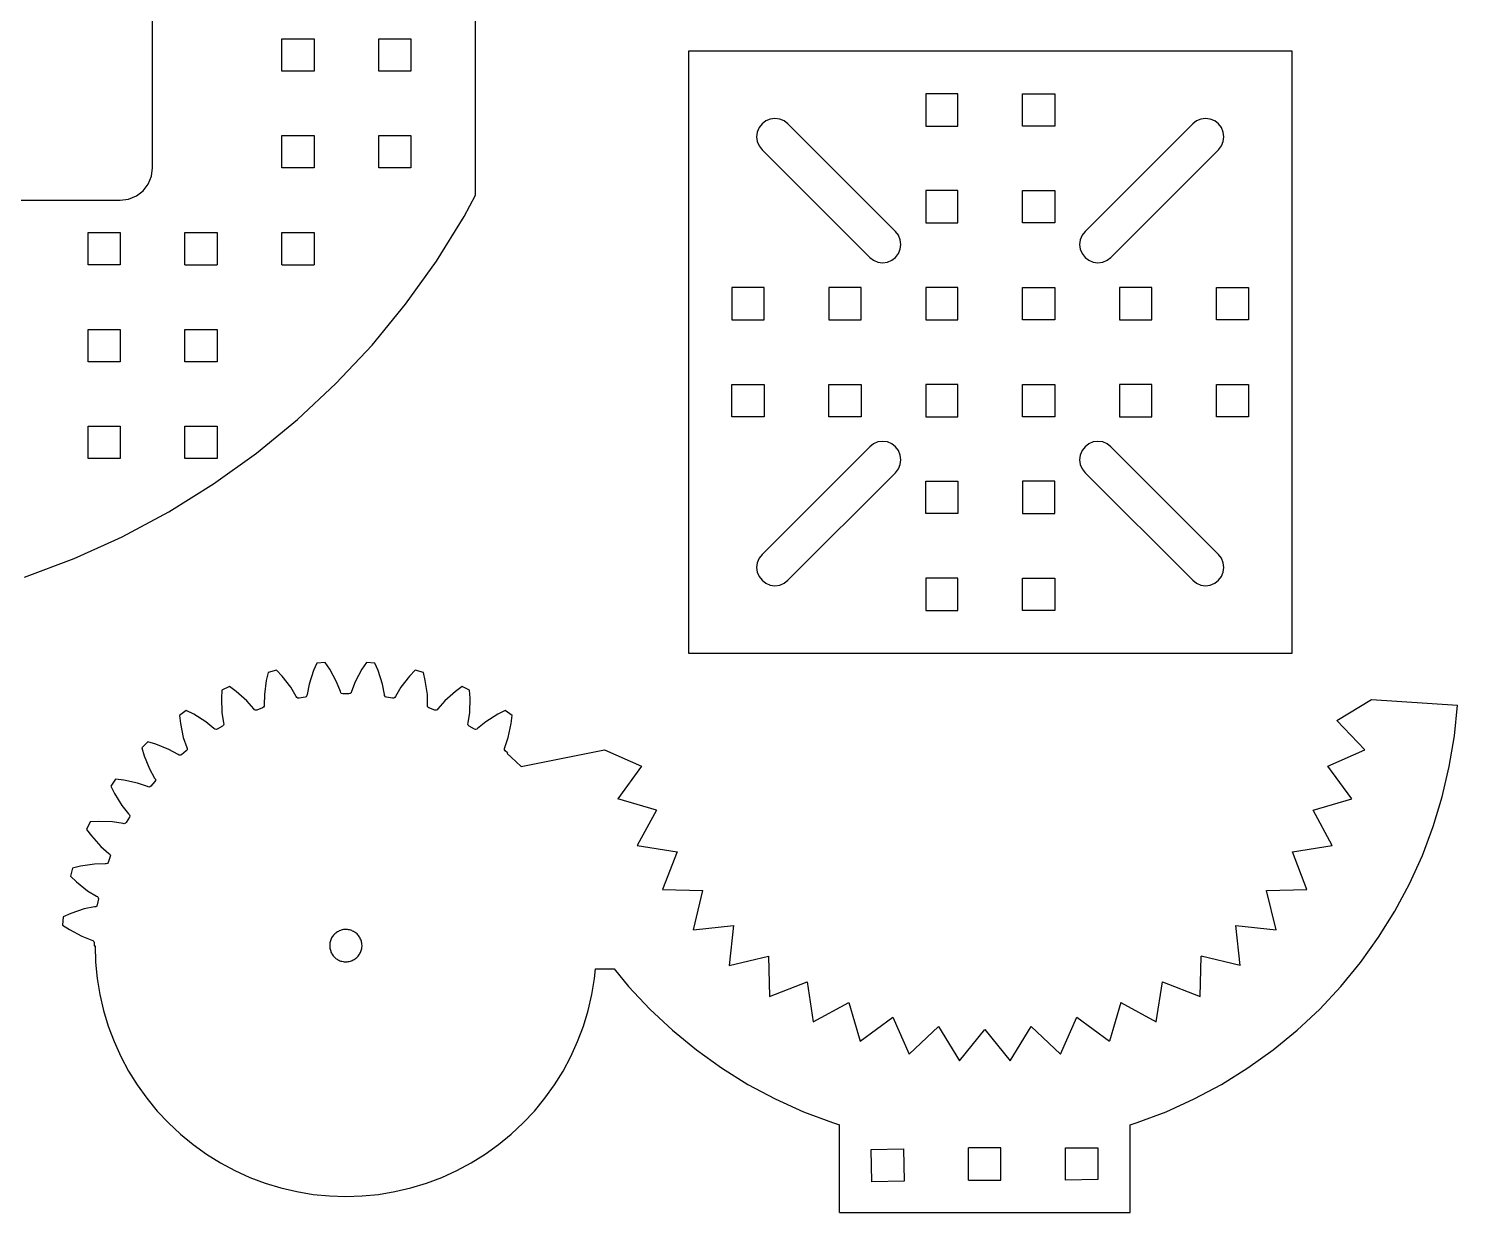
# Model space of a CAD drawing. Header units: millimetres. Extents: x -147 to 367, y -144 to 70.
# Drawn here: x 231.3 to 364, y -135.4 to -25.5 of the extents above; entities that cross this region are included whole.
import ezdxf

# ---------------------------------------------------------------- set-up
doc = ezdxf.new("R2010")
doc.units = ezdxf.units.MM
doc.linetypes.add('K5LT32768', pattern=[0])
doc.layers.add('lower_pad', color=7, linetype='Continuous')

# ---------------------------------------------------------------- blocks, each defined once
blk = doc.blocks.new('U0')
at = {"layer": 'lower_pad', "color": 7, "linetype": 'K5LT32768'}
for p, q in [((272.8, -40.94), (272.8, 30.14)), ((242.8, -38.4), (242.8, 15.6)), ((254.8, -26.4), (257.8, -26.4)), ((254.8, -29.4), (254.8, -26.4)), ((257.8, -26.4), (257.8, -29.4)), ((263.8, -26.4), (266.8, -26.4)), ((263.8, -29.4), (263.8, -26.4)), ((266.8, -26.4), (266.8, -29.4)), ((257.8, -29.4), (254.8, -29.4)), ((266.8, -29.4), (263.8, -29.4)), ((254.8, -38.4), (254.8, -35.4)), ((254.8, -35.4), (257.8, -35.4)), ((257.8, -35.4), (257.8, -38.4)), ((263.8, -35.4), (266.8, -35.4)), ((263.8, -38.4), (263.8, -35.4)), ((266.8, -35.4), (266.8, -38.4)), ((242.69, -39.17), (242.8, -38.4)), ((257.8, -38.4), (254.8, -38.4)), ((266.8, -38.4), (263.8, -38.4)), ((242.39, -39.9), (242.69, -39.17)), ((240.57, -41.29), (241.3, -40.99)), ((241.3, -40.99), (241.92, -40.52)), ((241.92, -40.52), (242.39, -39.9)), ((271.75, -42.9), (272.8, -40.94)), ((173.8, -41.4), (239.8, -41.4)), ((239.8, -41.4), (240.57, -41.29)), ((269.16, -47.06), (271.75, -42.9)), ((236.8, -44.4), (239.8, -44.4)), ((236.8, -47.4), (236.8, -44.4)), ((239.8, -44.4), (239.8, -47.4)), ((245.8, -44.4), (248.8, -44.4)), ((245.8, -47.4), (245.8, -44.4)), ((248.8, -44.4), (248.8, -47.4)), ((254.8, -44.4), (257.8, -44.4)), ((254.8, -47.4), (254.8, -44.4)), ((257.8, -44.4), (257.8, -47.4)), ((239.8, -47.4), (236.8, -47.4)), ((245.8, -47.4), (248.8, -47.4)), ((254.8, -47.4), (257.8, -47.4)), ((266.3, -51.05), (269.16, -47.06)), ((263.18, -54.85), (266.3, -51.05)), ((236.8, -53.4), (239.8, -53.4)), ((236.8, -56.4), (236.8, -53.4)), ((239.8, -53.4), (239.8, -56.4)), ((245.8, -53.4), (248.8, -53.4)), ((245.8, -56.4), (245.8, -53.4)), ((248.8, -53.4), (248.8, -56.4)), ((259.83, -58.43), (263.18, -54.85)), ((239.8, -56.4), (236.8, -56.4)), ((248.8, -56.4), (245.8, -56.4)), ((256.25, -61.78), (259.83, -58.43)), ((252.45, -64.9), (256.25, -61.78)), ((236.8, -62.4), (239.8, -62.4)), ((236.8, -65.4), (236.8, -62.4)), ((239.8, -62.4), (239.8, -65.4)), ((245.8, -62.4), (248.8, -62.4)), ((245.8, -65.4), (245.8, -62.4)), ((248.8, -62.4), (248.8, -65.4)), ((248.46, -67.76), (252.45, -64.9)), ((239.8, -65.4), (236.8, -65.4)), ((248.8, -65.4), (245.8, -65.4)), ((244.3, -70.35), (248.46, -67.76)), ((239.97, -72.66), (244.3, -70.35)), ((235.5, -74.69), (239.3, -72.97)), ((239.3, -72.97), (239.97, -72.66)), ((230.9, -76.42), (235.5, -74.69))]:
    blk.add_line(p, q, dxfattribs=at)
blk = doc.blocks.new('U5')
at = {"layer": 'lower_pad', "color": 7, "linetype": 'K5LT32768'}
for p, q in [((258.06, -84.4), (257.76, -85.1)), ((258.84, -84.33), (258.06, -84.4)), ((259.26, -84.97), (258.84, -84.33)), ((262.66, -84.33), (262.24, -84.97)), ((263.44, -84.4), (262.66, -84.33)), ((263.74, -85.1), (263.44, -84.4)), ((253.36, -86.01), (253.18, -87.31)), ((253.54, -85.26), (253.36, -86.01)), ((254.3, -85.06), (253.54, -85.26)), ((254.82, -85.62), (254.3, -85.06)), ((255.64, -86.65), (254.82, -85.62)), ((257.76, -85.1), (257.34, -86.35)), ((259.88, -86.13), (259.26, -84.97)), ((260.24, -87.04), (259.88, -86.13)), ((261.61, -86.13), (261.26, -87.04)), ((262.24, -84.97), (261.61, -86.13)), ((264.15, -86.35), (263.74, -85.1)), ((266.67, -85.62), (265.86, -86.65)), ((267.2, -85.06), (266.67, -85.62)), ((267.95, -85.26), (267.2, -85.06)), ((268.13, -86.01), (267.95, -85.26)), ((268.32, -87.31), (268.13, -86.01)), ((249.24, -86.9), (249.2, -87.66)), ((249.95, -86.57), (249.24, -86.9)), ((250.56, -87.03), (249.95, -86.57)), ((251.55, -87.9), (250.56, -87.03)), ((253.18, -87.31), (253.15, -88.29)), ((256.14, -87.49), (255.64, -86.65)), ((256.19, -87.59), (256.14, -87.49)), ((256.29, -87.65), (256.19, -87.59)), ((256.97, -87.56), (256.4, -87.66)), ((257.07, -87.52), (256.97, -87.56)), ((257.14, -87.42), (257.07, -87.52)), ((257.15, -87.31), (257.14, -87.42)), ((257.34, -86.35), (257.15, -87.31)), ((260.27, -87.15), (260.24, -87.04)), ((260.35, -87.23), (260.27, -87.15)), ((260.46, -87.26), (260.35, -87.23)), ((261.04, -87.26), (260.46, -87.26)), ((261.15, -87.23), (261.04, -87.26)), ((261.23, -87.15), (261.15, -87.23)), ((261.26, -87.04), (261.23, -87.15)), ((264.34, -87.31), (264.15, -86.35)), ((264.35, -87.42), (264.34, -87.31)), ((264.42, -87.52), (264.35, -87.42)), ((264.52, -87.56), (264.42, -87.52)), ((265.09, -87.66), (264.52, -87.56)), ((265.3, -87.59), (265.21, -87.65)), ((265.35, -87.49), (265.3, -87.59)), ((265.86, -86.65), (265.35, -87.49)), ((268.34, -88.29), (268.32, -87.31)), ((270.93, -87.03), (269.95, -87.9)), ((271.54, -86.57), (270.93, -87.03)), ((272.25, -86.9), (271.54, -86.57)), ((272.3, -87.66), (272.25, -86.9)), ((245.93, -88.81), (245.29, -89.26)), ((246.62, -89.15), (245.93, -88.81)), ((249.2, -87.66), (249.24, -88.98)), ((252.19, -88.64), (251.55, -87.9)), ((252.26, -88.73), (252.19, -88.64)), ((252.36, -88.78), (252.26, -88.73)), ((252.47, -88.77), (252.36, -88.78)), ((253.02, -88.57), (252.47, -88.77)), ((253.11, -88.5), (253.02, -88.57)), ((253.16, -88.4), (253.11, -88.5)), ((253.15, -88.29), (253.16, -88.4)), ((256.4, -87.66), (256.29, -87.65)), ((265.21, -87.65), (265.09, -87.66)), ((268.33, -88.4), (268.34, -88.29)), ((268.38, -88.5), (268.33, -88.4)), ((268.47, -88.57), (268.38, -88.5)), ((269.02, -88.77), (268.47, -88.57)), ((269.13, -88.78), (269.02, -88.77)), ((269.23, -88.73), (269.13, -88.78)), ((269.3, -88.64), (269.23, -88.73)), ((269.95, -87.9), (269.3, -88.64)), ((272.26, -88.98), (272.3, -87.66)), ((275.56, -88.81), (274.88, -89.15)), ((276.2, -89.26), (275.56, -88.81)), ((352.81, -89.74), (356.02, -87.78)), ((356.02, -87.78), (364, -88.31)), ((363.72, -91.17), (364, -88.31)), ((245.29, -89.26), (245.38, -90.02)), ((245.38, -90.02), (245.65, -91.31)), ((247.74, -89.85), (246.62, -89.15)), ((248.5, -90.46), (247.74, -89.85)), ((249.3, -90.25), (248.8, -90.54)), ((249.24, -88.98), (249.39, -89.95)), ((249.38, -90.17), (249.3, -90.25)), ((249.41, -90.06), (249.38, -90.17)), ((249.39, -89.95), (249.41, -90.06)), ((272.08, -90.06), (272.11, -89.95)), ((272.11, -90.17), (272.08, -90.06)), ((272.11, -89.95), (272.26, -88.98)), ((272.19, -90.25), (272.11, -90.17)), ((272.69, -90.54), (272.19, -90.25)), ((273.76, -89.85), (272.99, -90.46)), ((274.88, -89.15), (273.76, -89.85)), ((275.84, -91.31), (276.11, -90.02)), ((276.11, -90.02), (276.2, -89.26)), ((355.41, -92.45), (352.81, -89.74)), ((245.65, -91.31), (245.97, -92.24)), ((248.58, -90.54), (248.5, -90.46)), ((248.69, -90.57), (248.58, -90.54)), ((248.8, -90.54), (248.69, -90.57)), ((272.8, -90.57), (272.69, -90.54)), ((272.91, -90.54), (272.8, -90.57)), ((272.99, -90.46), (272.91, -90.54)), ((275.53, -92.24), (275.84, -91.31)), ((363.25, -94.01), (363.72, -91.17)), ((242.37, -91.71), (241.81, -92.27)), ((241.81, -92.27), (242.03, -93)), ((243.1, -91.93), (242.37, -91.71)), ((244.32, -92.42), (243.1, -91.93)), ((245.18, -92.89), (244.32, -92.42)), ((245.28, -92.96), (245.18, -92.89)), ((245.93, -92.54), (245.49, -92.92)), ((246, -92.45), (245.93, -92.54)), ((245.97, -92.24), (246.01, -92.34)), ((246.01, -92.34), (246, -92.45)), ((275.48, -92.34), (275.53, -92.24)), ((275.49, -92.45), (275.48, -92.34)), ((275.56, -92.54), (275.49, -92.45)), ((275.78, -92.73), (275.56, -92.54)), ((275.78, -92.73), (275.72, -92.81)), ((276.11, -93.13), (275.72, -92.81)), ((277.03, -93.99), (284.79, -92.45)), ((284.79, -92.45), (288.22, -93.97)), ((351.97, -93.97), (355.41, -92.45)), ((242.03, -93), (242.52, -94.22)), ((242.52, -94.22), (242.99, -95.08)), ((245.39, -92.96), (245.28, -92.96)), ((245.49, -92.92), (245.39, -92.96)), ((277.03, -93.99), (276.11, -93.13)), ((288.22, -93.97), (286.01, -97)), ((354.19, -97), (351.97, -93.97)), ((362.6, -96.82), (363.25, -94.01)), ((239.36, -95.19), (238.91, -95.83)), ((240.12, -95.28), (239.36, -95.19)), ((241.41, -95.55), (240.12, -95.28)), ((242.34, -95.87), (241.41, -95.55)), ((243.02, -95.39), (242.64, -95.83)), ((242.99, -95.08), (243.06, -95.18)), ((243.06, -95.29), (243.02, -95.39)), ((243.06, -95.18), (243.06, -95.29)), ((238.91, -95.83), (239.25, -96.52)), ((239.25, -96.52), (239.95, -97.64)), ((242.44, -95.91), (242.34, -95.87)), ((242.55, -95.9), (242.44, -95.91)), ((242.64, -95.83), (242.55, -95.9)), ((361.76, -99.57), (362.6, -96.82)), ((239.95, -97.64), (240.56, -98.4)), ((289.61, -98.06), (286.01, -97)), ((289.61, -98.06), (287.81, -101.35)), ((350.59, -98.06), (354.19, -97)), ((352.38, -101.35), (350.59, -98.06)), ((237, -99.14), (236.67, -99.85)), ((237.76, -99.1), (237, -99.14)), ((239.08, -99.14), (237.76, -99.1)), ((240.05, -99.29), (239.08, -99.14)), ((240.16, -99.32), (240.05, -99.29)), ((240.27, -99.28), (240.16, -99.32)), ((240.35, -99.2), (240.27, -99.28)), ((240.64, -98.7), (240.35, -99.2)), ((240.56, -98.4), (240.64, -98.48)), ((240.64, -98.48), (240.67, -98.59)), ((240.67, -98.59), (240.64, -98.7)), ((236.67, -99.85), (237.13, -100.46)), ((237.13, -100.46), (238, -101.45)), ((360.75, -102.27), (361.76, -99.57)), ((238, -101.45), (238.74, -102.09)), ((238.74, -102.09), (238.83, -102.16)), ((238.83, -102.16), (238.88, -102.26)), ((287.81, -101.35), (291.52, -101.93)), ((291.52, -101.93), (290.16, -105.43)), ((348.68, -101.93), (352.38, -101.35)), ((350.03, -105.43), (348.68, -101.93)), ((235.36, -103.44), (235.16, -104.2)), ((236.11, -103.26), (235.36, -103.44)), ((237.41, -103.08), (236.11, -103.26)), ((238.39, -103.05), (237.41, -103.08)), ((238.5, -103.06), (238.39, -103.05)), ((238.6, -103.01), (238.5, -103.06)), ((238.67, -102.92), (238.6, -103.01)), ((238.87, -102.37), (238.67, -102.92)), ((238.88, -102.26), (238.87, -102.37)), ((359.56, -104.89), (360.75, -102.27)), ((235.16, -104.2), (235.72, -104.72)), ((235.72, -104.72), (236.75, -105.54)), ((236.75, -105.54), (237.59, -106.05)), ((237.59, -106.05), (237.69, -106.09)), ((237.69, -106.09), (237.75, -106.19)), ((290.16, -105.43), (293.92, -105.52)), ((293.03, -109.17), (293.92, -105.52)), ((346.28, -105.52), (350.03, -105.43)), ((347.16, -109.17), (346.28, -105.52)), ((358.2, -107.43), (359.56, -104.89)), ((236.45, -107.24), (235.2, -107.66)), ((237.41, -107.05), (236.45, -107.24)), ((237.52, -107.04), (237.41, -107.05)), ((237.62, -106.97), (237.52, -107.04)), ((237.66, -106.87), (237.62, -106.97)), ((237.76, -106.3), (237.66, -106.87)), ((237.75, -106.19), (237.76, -106.3)), ((356.68, -109.87), (358.2, -107.43)), ((234.5, -107.96), (234.43, -108.74)), ((234.43, -108.74), (235.07, -109.16)), ((235.2, -107.66), (234.5, -107.96)), ((293.03, -109.17), (296.76, -108.76)), ((296.76, -108.76), (296.36, -112.5)), ((343.83, -112.5), (343.43, -108.76)), ((343.43, -108.76), (347.16, -109.17)), ((235.07, -109.16), (236.23, -109.78)), ((236.23, -109.78), (237.14, -110.14)), ((237.14, -110.14), (237.25, -110.17)), ((259.35, -110.1), (259.32, -110.2)), ((259.39, -110.01), (259.35, -110.1)), ((259.43, -109.92), (259.39, -110.01)), ((259.48, -109.84), (259.43, -109.92)), ((259.54, -109.76), (259.48, -109.84)), ((259.6, -109.68), (259.54, -109.76)), ((259.66, -109.61), (259.6, -109.68)), ((259.73, -109.54), (259.66, -109.61)), ((259.81, -109.48), (259.73, -109.54)), ((259.89, -109.42), (259.81, -109.48)), ((259.97, -109.36), (259.89, -109.42)), ((260.06, -109.32), (259.97, -109.36)), ((260.14, -109.27), (260.06, -109.32)), ((260.24, -109.24), (260.14, -109.27)), ((260.33, -109.21), (260.24, -109.24)), ((260.42, -109.18), (260.33, -109.21)), ((260.52, -109.16), (260.42, -109.18)), ((260.62, -109.15), (260.52, -109.16)), ((260.72, -109.15), (260.62, -109.15)), ((260.81, -109.15), (260.72, -109.15)), ((260.91, -109.16), (260.81, -109.15)), ((261.01, -109.17), (260.91, -109.16)), ((261.1, -109.19), (261.01, -109.17)), ((261.2, -109.22), (261.1, -109.19)), ((261.29, -109.25), (261.2, -109.22)), ((261.38, -109.29), (261.29, -109.25)), ((261.47, -109.33), (261.38, -109.29)), ((261.55, -109.38), (261.47, -109.33)), ((261.64, -109.44), (261.55, -109.38)), ((261.71, -109.5), (261.64, -109.44)), ((261.79, -109.56), (261.71, -109.5)), ((261.85, -109.64), (261.79, -109.56)), ((261.92, -109.71), (261.85, -109.64)), ((261.98, -109.79), (261.92, -109.71)), ((262.03, -109.87), (261.98, -109.79)), ((262.08, -109.96), (262.03, -109.87)), ((262.12, -110.04), (262.08, -109.96)), ((262.16, -110.14), (262.12, -110.04)), ((262.19, -110.23), (262.16, -110.14)), ((355, -112.21), (356.68, -109.87)), ((237.25, -110.17), (237.33, -110.25)), ((237.33, -110.25), (237.36, -110.36)), ((237.36, -110.36), (237.36, -110.65)), ((237.36, -110.65), (237.45, -110.65)), ((237.45, -110.65), (237.5, -112.17)), ((259.26, -110.48), (259.25, -110.58)), ((259.25, -110.58), (259.25, -110.62)), ((259.25, -110.62), (259.25, -110.68)), ((259.25, -110.68), (259.25, -110.78)), ((259.25, -110.78), (259.26, -110.87)), ((259.27, -110.39), (259.26, -110.48)), ((259.26, -110.87), (259.28, -110.97)), ((259.29, -110.29), (259.27, -110.39)), ((259.28, -110.97), (259.31, -111.07)), ((259.32, -110.2), (259.29, -110.29)), ((259.31, -111.07), (259.34, -111.16)), ((259.34, -111.16), (259.37, -111.25)), ((259.37, -111.25), (259.42, -111.34)), ((259.42, -111.34), (259.46, -111.42)), ((259.46, -111.42), (259.52, -111.51)), ((261.96, -111.54), (262.01, -111.45)), ((262.01, -111.45), (262.06, -111.37)), ((262.06, -111.37), (262.11, -111.28)), ((262.11, -111.28), (262.14, -111.19)), ((262.14, -111.19), (262.18, -111.1)), ((262.18, -111.1), (262.2, -111.01)), ((262.21, -110.32), (262.19, -110.23)), ((262.2, -111.01), (262.22, -110.91)), ((262.23, -110.42), (262.21, -110.32)), ((262.22, -110.91), (262.24, -110.81)), ((262.24, -110.52), (262.23, -110.42)), ((262.25, -110.62), (262.24, -110.52)), ((262.24, -110.81), (262.25, -110.71)), ((262.25, -110.71), (262.25, -110.62)), ((237.5, -112.17), (237.65, -113.69)), ((259.52, -111.51), (259.58, -111.59)), ((259.58, -111.59), (259.64, -111.66)), ((259.64, -111.66), (259.71, -111.73)), ((259.71, -111.73), (259.78, -111.8)), ((259.78, -111.8), (259.86, -111.86)), ((259.86, -111.86), (259.94, -111.91)), ((259.94, -111.91), (260.02, -111.96)), ((260.02, -111.96), (260.11, -112.01)), ((260.11, -112.01), (260.2, -112.05)), ((260.2, -112.05), (260.29, -112.08)), ((260.29, -112.08), (260.39, -112.1)), ((260.39, -112.1), (260.49, -112.12)), ((260.49, -112.12), (260.58, -112.14)), ((260.58, -112.14), (260.68, -112.15)), ((260.68, -112.15), (260.75, -112.15)), ((260.75, -112.15), (260.78, -112.15)), ((260.78, -112.15), (260.88, -112.14)), ((260.88, -112.14), (260.97, -112.13)), ((260.97, -112.13), (261.07, -112.11)), ((261.07, -112.11), (261.17, -112.09)), ((261.17, -112.09), (261.26, -112.06)), ((261.26, -112.06), (261.35, -112.02)), ((261.35, -112.02), (261.44, -111.98)), ((261.44, -111.98), (261.52, -111.93)), ((261.52, -111.93), (261.61, -111.88)), ((261.61, -111.88), (261.68, -111.82)), ((261.68, -111.82), (261.76, -111.75)), ((261.76, -111.75), (261.83, -111.69)), ((261.83, -111.69), (261.9, -111.61)), ((261.9, -111.61), (261.96, -111.54)), ((283.85, -113.69), (283.94, -112.79)), ((283.94, -112.79), (285.66, -112.79)), ((285.66, -112.79), (287.02, -114.44)), ((296.36, -112.5), (300.01, -111.61)), ((300.01, -111.61), (300.1, -115.36)), ((340.1, -115.36), (340.19, -111.61)), ((343.83, -112.5), (340.19, -111.61)), ((353.18, -114.44), (355, -112.21)), ((237.65, -113.69), (237.89, -115.19)), ((283.6, -115.19), (283.85, -113.69)), ((300.1, -115.36), (303.6, -114.01)), ((303.6, -114.01), (304.17, -117.72)), ((336.02, -117.72), (336.6, -114.01)), ((336.6, -114.01), (340.1, -115.36)), ((237.89, -115.19), (238.24, -116.68)), ((283.25, -116.68), (283.6, -115.19)), ((287.02, -114.44), (288.98, -116.54)), ((351.21, -116.54), (353.18, -114.44)), ((238.24, -116.68), (238.68, -118.14)), ((282.81, -118.14), (283.25, -116.68)), ((288.98, -116.54), (291.09, -118.51)), ((304.17, -117.72), (307.47, -115.92)), ((307.47, -115.92), (308.53, -119.52)), ((332.73, -115.92), (331.67, -119.52)), ((332.73, -115.92), (336.02, -117.72)), ((349.11, -118.51), (351.21, -116.54)), ((308.53, -119.52), (311.56, -117.3)), ((311.56, -117.3), (313.07, -120.74)), ((327.12, -120.74), (328.64, -117.3)), ((328.64, -117.3), (331.67, -119.52)), ((238.68, -118.14), (239.22, -119.56)), ((282.27, -119.56), (282.81, -118.14)), ((291.09, -118.51), (293.31, -120.34)), ((313.07, -120.74), (315.79, -118.15)), ((315.79, -118.15), (317.74, -121.35)), ((317.74, -121.35), (320.1, -118.43)), ((320.1, -118.43), (322.45, -121.35)), ((322.45, -121.35), (324.4, -118.15)), ((324.4, -118.15), (327.12, -120.74)), ((346.88, -120.34), (349.11, -118.51)), ((239.22, -119.56), (239.85, -120.95)), ((281.64, -120.95), (282.27, -119.56)), ((293.31, -120.34), (295.65, -122.01)), ((344.54, -122.01), (346.88, -120.34)), ((239.85, -120.95), (240.57, -122.3)), ((280.93, -122.3), (281.64, -120.95)), ((295.65, -122.01), (298.1, -123.53)), ((342.1, -123.53), (344.54, -122.01)), ((240.57, -122.3), (241.37, -123.59)), ((280.12, -123.59), (280.93, -122.3)), ((241.37, -123.59), (242.26, -124.83)), ((279.23, -124.83), (280.12, -123.59)), ((298.1, -123.53), (300.64, -124.89)), ((339.56, -124.89), (342.1, -123.53)), ((242.26, -124.83), (243.23, -126.01)), ((243.23, -126.01), (244.27, -127.12)), ((277.22, -127.12), (278.26, -126.01)), ((278.26, -126.01), (279.23, -124.83)), ((300.64, -124.89), (303.26, -126.08)), ((303.26, -126.08), (305.95, -127.09)), ((334.24, -127.09), (336.94, -126.08)), ((336.94, -126.08), (339.56, -124.89)), ((244.27, -127.12), (245.38, -128.17)), ((276.11, -128.17), (277.22, -127.12)), ((305.95, -127.09), (306.6, -127.29)), ((306.6, -135.43), (306.6, -127.29)), ((333.6, -127.29), (334.24, -127.09)), ((333.6, -127.34), (333.6, -127.29)), ((333.6, -135.43), (333.6, -127.34)), ((245.38, -128.17), (246.56, -129.13)), ((274.93, -129.13), (276.11, -128.17)), ((246.56, -129.13), (247.8, -130.02)), ((247.8, -130.02), (249.1, -130.83)), ((272.4, -130.83), (273.69, -130.02)), ((273.69, -130.02), (274.93, -129.13)), ((309.55, -129.59), (312.55, -129.53)), ((309.6, -132.59), (309.55, -129.59)), ((312.55, -129.53), (312.6, -132.53)), ((318.6, -132.43), (318.6, -129.43)), ((321.6, -129.43), (318.6, -129.43)), ((321.6, -132.43), (321.6, -129.43)), ((327.6, -129.43), (330.6, -129.43)), ((327.6, -132.43), (327.6, -129.43)), ((330.6, -129.43), (330.6, -132.38)), ((249.1, -130.83), (250.44, -131.54)), ((271.05, -131.54), (272.4, -130.83)), ((250.44, -131.54), (251.83, -132.17)), ((251.83, -132.17), (253.26, -132.71)), ((253.26, -132.71), (254.72, -133.15)), ((266.78, -133.15), (268.24, -132.71)), ((268.24, -132.71), (269.66, -132.17)), ((269.66, -132.17), (271.05, -131.54)), ((312.6, -132.53), (309.6, -132.59)), ((318.6, -132.43), (321.6, -132.43)), ((330.6, -132.38), (327.6, -132.43)), ((254.72, -133.15), (256.2, -133.5)), ((256.2, -133.5), (257.71, -133.75)), ((257.71, -133.75), (259.22, -133.9)), ((259.22, -133.9), (260.75, -133.95)), ((260.75, -133.95), (262.27, -133.9)), ((262.27, -133.9), (263.79, -133.75)), ((263.79, -133.75), (265.29, -133.5)), ((265.29, -133.5), (266.78, -133.15)), ((306.6, -135.43), (333.6, -135.43))]:
    blk.add_line(p, q, dxfattribs=at)
blk = doc.blocks.new('U6')
at = {"layer": 'lower_pad', "color": 7, "linetype": 'K5LT32768'}
for p, q in [((292.61, -83.51), (292.61, -27.51)), ((292.61, -27.51), (348.61, -27.51)), ((348.61, -27.51), (348.61, -83.51)), ((317.61, -31.51), (314.61, -31.51)), ((314.61, -31.51), (314.61, -34.51)), ((317.61, -34.51), (317.61, -31.51)), ((323.61, -34.51), (323.61, -31.51)), ((323.61, -31.51), (326.61, -31.51)), ((326.61, -31.51), (326.61, -34.51)), ((299.41, -34.3), (299.14, -34.66)), ((299.76, -34.03), (299.41, -34.3)), ((300.17, -33.86), (299.76, -34.03)), ((300.61, -33.81), (300.17, -33.86)), ((301.05, -33.86), (300.61, -33.81)), ((301.46, -34.03), (301.05, -33.86)), ((301.81, -34.3), (301.46, -34.03)), ((301.81, -34.3), (311.81, -44.3)), ((314.61, -34.51), (317.61, -34.51)), ((326.61, -34.51), (323.61, -34.51)), ((329.41, -44.3), (339.41, -34.3)), ((339.76, -34.03), (339.41, -34.3)), ((340.17, -33.86), (339.76, -34.03)), ((340.61, -33.81), (340.17, -33.86)), ((341.05, -33.86), (340.61, -33.81)), ((341.46, -34.03), (341.05, -33.86)), ((341.81, -34.3), (341.46, -34.03)), ((342.08, -34.66), (341.81, -34.3)), ((298.97, -35.07), (298.91, -35.51)), ((298.91, -35.51), (298.97, -35.95)), ((299.14, -34.66), (298.97, -35.07)), ((342.25, -35.07), (342.08, -34.66)), ((342.31, -35.51), (342.25, -35.07)), ((342.25, -35.95), (342.31, -35.51)), ((298.97, -35.95), (299.14, -36.36)), ((299.14, -36.36), (299.41, -36.71)), ((299.41, -36.71), (309.41, -46.71)), ((331.81, -46.71), (341.81, -36.71)), ((341.81, -36.71), (342.08, -36.36)), ((342.08, -36.36), (342.25, -35.95)), ((314.61, -40.51), (314.61, -43.51)), ((317.61, -40.51), (314.61, -40.51)), ((317.61, -43.51), (317.61, -40.51)), ((323.61, -43.51), (323.61, -40.51)), ((323.61, -40.51), (326.61, -40.51)), ((326.61, -40.51), (326.61, -43.51)), ((314.61, -43.51), (317.61, -43.51)), ((326.61, -43.51), (323.61, -43.51)), ((312.08, -44.66), (311.81, -44.3)), ((312.25, -45.07), (312.08, -44.66)), ((312.31, -45.51), (312.25, -45.07)), ((328.97, -45.07), (328.91, -45.51)), ((329.14, -44.66), (328.97, -45.07)), ((329.41, -44.3), (329.14, -44.66)), ((311.81, -46.71), (312.08, -46.36)), ((312.08, -46.36), (312.25, -45.95)), ((312.25, -45.95), (312.31, -45.51)), ((328.91, -45.51), (328.97, -45.95)), ((328.97, -45.95), (329.14, -46.36)), ((329.14, -46.36), (329.41, -46.71)), ((309.41, -46.71), (309.76, -46.98)), ((309.76, -46.98), (310.17, -47.15)), ((310.17, -47.15), (310.61, -47.21)), ((310.61, -47.21), (311.05, -47.15)), ((311.05, -47.15), (311.46, -46.98)), ((311.46, -46.98), (311.81, -46.71)), ((329.41, -46.71), (329.76, -46.98)), ((329.76, -46.98), (330.17, -47.15)), ((330.17, -47.15), (330.61, -47.21)), ((330.61, -47.21), (331.05, -47.15)), ((331.05, -47.15), (331.46, -46.98)), ((331.46, -46.98), (331.81, -46.71)), ((299.61, -49.51), (296.61, -49.51)), ((296.61, -49.51), (296.61, -52.51)), ((299.61, -52.51), (299.61, -49.51)), ((305.61, -49.51), (305.61, -52.51)), ((308.61, -49.51), (305.61, -49.51)), ((308.61, -52.51), (308.61, -49.51)), ((314.61, -49.51), (314.61, -52.51)), ((317.61, -49.51), (314.61, -49.51)), ((317.61, -52.51), (317.61, -49.51)), ((323.61, -52.51), (323.61, -49.51)), ((323.61, -49.51), (326.61, -49.51)), ((326.61, -49.51), (326.61, -52.51)), ((332.61, -49.51), (332.61, -52.51)), ((335.61, -49.51), (332.61, -49.51)), ((335.61, -52.51), (335.61, -49.51)), ((341.61, -49.51), (344.61, -49.51)), ((341.61, -52.51), (341.61, -49.51)), ((344.61, -49.51), (344.61, -52.51)), ((296.61, -52.51), (299.61, -52.51)), ((305.61, -52.51), (308.61, -52.51)), ((314.61, -52.51), (317.61, -52.51)), ((326.61, -52.51), (323.61, -52.51)), ((332.61, -52.51), (335.61, -52.51)), ((344.61, -52.51), (341.61, -52.51)), ((296.61, -58.51), (299.61, -58.51)), ((296.61, -61.51), (296.61, -58.51)), ((299.61, -58.51), (299.61, -61.51)), ((305.61, -61.51), (305.61, -58.51)), ((305.61, -58.51), (308.61, -58.51)), ((308.61, -58.51), (308.61, -61.51)), ((314.61, -58.51), (314.61, -61.51)), ((317.61, -58.51), (314.61, -58.51)), ((317.61, -61.51), (317.61, -58.51)), ((323.61, -58.51), (326.61, -58.51)), ((323.61, -61.51), (323.61, -58.51)), ((326.61, -58.51), (326.61, -61.51)), ((332.61, -58.51), (332.61, -61.51)), ((335.61, -58.51), (332.61, -58.51)), ((335.61, -61.51), (335.61, -58.51)), ((341.61, -58.51), (344.61, -58.51)), ((341.61, -61.51), (341.61, -58.51)), ((344.61, -58.51), (344.61, -61.51)), ((299.61, -61.51), (296.61, -61.51)), ((308.61, -61.51), (305.61, -61.51)), ((314.61, -61.51), (317.61, -61.51)), ((326.61, -61.51), (323.61, -61.51)), ((332.61, -61.51), (335.61, -61.51)), ((344.61, -61.51), (341.61, -61.51)), ((299.41, -74.3), (309.41, -64.3)), ((309.76, -64.03), (309.41, -64.3)), ((310.17, -63.86), (309.76, -64.03)), ((310.61, -63.81), (310.17, -63.86)), ((311.05, -63.86), (310.61, -63.81)), ((311.46, -64.03), (311.05, -63.86)), ((311.81, -64.3), (311.46, -64.03)), ((312.08, -64.66), (311.81, -64.3)), ((312.25, -65.07), (312.08, -64.66)), ((329.14, -64.66), (328.97, -65.07)), ((329.41, -64.3), (329.14, -64.66)), ((329.76, -64.03), (329.41, -64.3)), ((330.17, -63.86), (329.76, -64.03)), ((330.61, -63.81), (330.17, -63.86)), ((331.05, -63.86), (330.61, -63.81)), ((331.46, -64.03), (331.05, -63.86)), ((331.81, -64.3), (331.46, -64.03)), ((331.81, -64.3), (341.81, -74.3)), ((311.81, -66.71), (312.08, -66.36)), ((312.08, -66.36), (312.25, -65.95)), ((312.31, -65.51), (312.25, -65.07)), ((312.25, -65.95), (312.31, -65.51)), ((328.97, -65.07), (328.91, -65.51)), ((328.91, -65.51), (328.97, -65.95)), ((328.97, -65.95), (329.14, -66.36)), ((329.14, -66.36), (329.41, -66.71)), ((301.81, -76.71), (311.81, -66.71)), ((314.61, -70.51), (314.61, -67.51)), ((314.61, -67.51), (317.61, -67.51)), ((317.61, -67.51), (317.61, -70.51)), ((326.61, -67.51), (323.61, -67.51)), ((323.61, -67.51), (323.61, -70.51)), ((326.61, -70.51), (326.61, -67.51)), ((329.41, -66.71), (339.41, -76.71)), ((317.61, -70.51), (314.61, -70.51)), ((323.61, -70.51), (326.61, -70.51)), ((299.41, -74.3), (299.14, -74.66)), ((342.08, -74.66), (341.81, -74.3)), ((298.97, -75.07), (298.91, -75.51)), ((298.91, -75.51), (298.97, -75.95)), ((299.14, -74.66), (298.97, -75.07)), ((342.25, -75.07), (342.08, -74.66)), ((342.31, -75.51), (342.25, -75.07)), ((342.25, -75.95), (342.31, -75.51)), ((298.97, -75.95), (299.14, -76.36)), ((299.14, -76.36), (299.41, -76.71)), ((299.41, -76.71), (299.76, -76.98)), ((299.76, -76.98), (300.17, -77.15)), ((301.05, -77.15), (301.46, -76.98)), ((301.46, -76.98), (301.81, -76.71)), ((314.61, -76.51), (314.61, -79.51)), ((317.61, -76.51), (314.61, -76.51)), ((317.61, -79.51), (317.61, -76.51)), ((323.61, -79.51), (323.61, -76.51)), ((323.61, -76.51), (326.61, -76.51)), ((326.61, -76.51), (326.61, -79.51)), ((339.41, -76.71), (339.76, -76.98)), ((339.76, -76.98), (340.17, -77.15)), ((341.05, -77.15), (341.46, -76.98)), ((341.46, -76.98), (341.81, -76.71)), ((341.81, -76.71), (342.08, -76.36)), ((342.08, -76.36), (342.25, -75.95)), ((300.17, -77.15), (300.61, -77.21)), ((300.61, -77.21), (301.05, -77.15)), ((340.17, -77.15), (340.61, -77.21)), ((340.61, -77.21), (341.05, -77.15)), ((314.61, -79.51), (317.61, -79.51)), ((326.61, -79.51), (323.61, -79.51)), ((348.61, -83.51), (292.61, -83.51))]:
    blk.add_line(p, q, dxfattribs=at)

msp = doc.modelspace()

# ---------------------------------------------------------------- block references
for name in ['U0', 'U6', 'U5']:
    msp.add_blockref(name, (0, 0))

doc.saveas('drawing.dxf')
